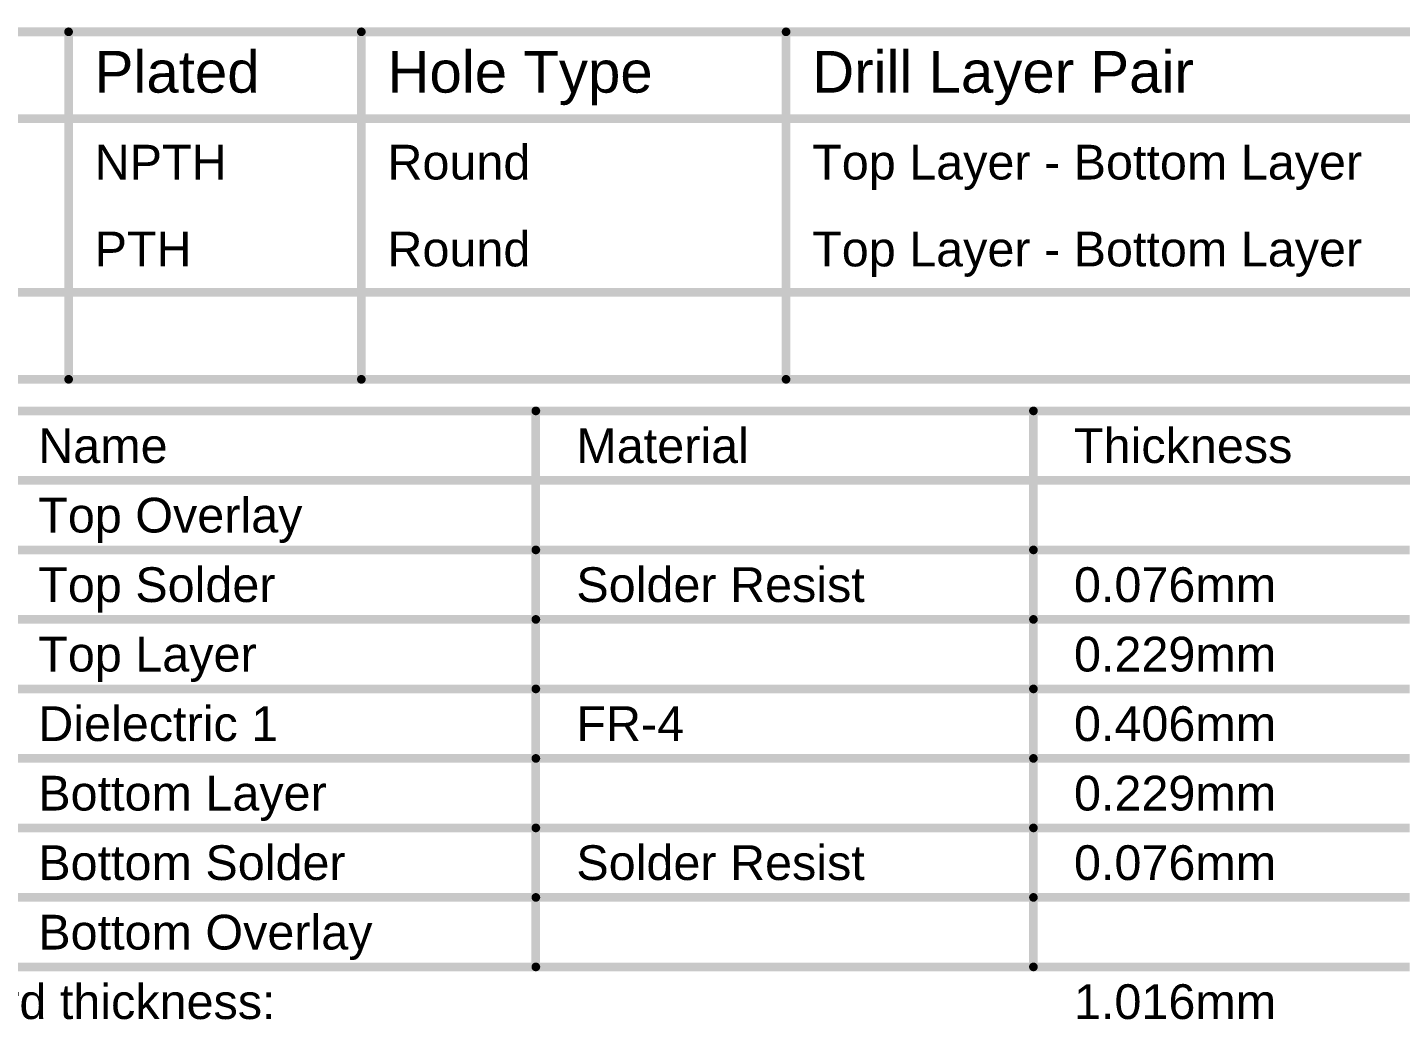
# Model space of a CAD drawing. Header units: millimetres. Extents: x -3.6 to 9.2, y -0.2 to 3.4.
# Drawn here: x -1.493 to 0.879, y 1.725 to 3.438 of the extents above; entities that cross this region are included whole.
import ezdxf

# ---------------------------------------------------------------- set-up
doc = ezdxf.new("R2010")
doc.units = ezdxf.units.MM
doc.header["$MEASUREMENT"] = 0
doc.layers.add('DrillDrawing', color=1, linetype='Continuous')
doc.layers.add('Mechanical3', color=76, linetype='Continuous')
doc.styles.add('Arial', font='', dxfattribs={"height": 0.2})
doc.styles.get('Arial').set_extended_font_data('Arial')

msp = doc.modelspace()

# ---------------------------------------------------------------- linework, layer by layer
at = {"layer": 'DrillDrawing', "const_width": 0.015}
for points in [[(-3.6025, 3.4305), (9.1919, 3.4305)], [(-1.4221, 2.8305), (-1.4221, 3.4305)], [(-0.9162, 2.8305), (-0.9162, 3.4305)], [(-0.1824, 2.8305), (-0.1824, 3.4305)], [(-3.6025, 3.2805), (9.1919, 3.2805)], [(-3.6025, 2.9805), (9.1919, 2.9805)], [(-3.6025, 2.8305), (9.1919, 2.8305)]]:
    msp.add_lwpolyline(points, dxfattribs=at)
at = {"layer": 'DrillDrawing', "const_width": 0.0075}
for points in [[(-1.4258, 3.4305, 1), (-1.4183, 3.4305, 1)], [(-0.92, 3.4305, 1), (-0.9125, 3.4305, 1)], [(-0.1862, 3.4305, 1), (-0.1787, 3.4305, 1)], [(-1.4258, 2.8305, 1), (-1.4183, 2.8305, 1)], [(-0.92, 2.8305, 1), (-0.9125, 2.8305, 1)], [(-0.1862, 2.8305, 1), (-0.1787, 2.8305, 1)]]:
    msp.add_lwpolyline(points, format="xyb", close=True, dxfattribs=at)
at = {"layer": 'Mechanical3', "const_width": 0.015}
for points in [[(-1.9544, 2.776), (2.5844, 2.776)], [(-0.6148, 1.816), (-0.6148, 2.776)], [(0.245, 1.816), (0.245, 2.776)], [(-1.9544, 2.656), (2.5844, 2.656)], [(-1.5445, 2.536), (-0.6148, 2.536)], [(-0.6148, 2.536), (0.245, 2.536)], [(0.245, 2.536), (0.8948, 2.536)], [(-1.5445, 2.416), (-0.6148, 2.416)], [(-0.6148, 2.416), (0.245, 2.416)], [(0.245, 2.416), (0.8948, 2.416)], [(-1.5445, 2.296), (-0.6148, 2.296)], [(-0.6148, 2.296), (0.245, 2.296)], [(0.245, 2.296), (0.8948, 2.296)], [(-1.5445, 2.176), (-0.6148, 2.176)], [(-0.6148, 2.176), (0.245, 2.176)], [(0.245, 2.176), (0.8948, 2.176)], [(-1.5445, 2.056), (-0.6148, 2.056)], [(-0.6148, 2.056), (0.245, 2.056)], [(0.245, 2.056), (0.8948, 2.056)], [(-1.5445, 1.936), (-0.6148, 1.936)], [(-0.6148, 1.936), (0.245, 1.936)], [(0.245, 1.936), (0.8948, 1.936)], [(-1.5445, 1.816), (-0.6148, 1.816)], [(-0.6148, 1.816), (0.245, 1.816)], [(0.245, 1.816), (0.8948, 1.816)]]:
    msp.add_lwpolyline(points, dxfattribs=at)
at = {"layer": 'Mechanical3', "const_width": 0.0075}
for points in [[(-0.6185, 2.776, 1), (-0.611, 2.776, 1)], [(0.2412, 2.776, 1), (0.2487, 2.776, 1)], [(-0.6185, 2.536, 1), (-0.611, 2.536, 1)], [(-0.6185, 2.536, 1), (-0.611, 2.536, 1)], [(0.2412, 2.536, 1), (0.2487, 2.536, 1)], [(0.2412, 2.536, 1), (0.2487, 2.536, 1)], [(-0.6185, 2.416, 1), (-0.611, 2.416, 1)], [(-0.6185, 2.416, 1), (-0.611, 2.416, 1)], [(0.2412, 2.416, 1), (0.2487, 2.416, 1)], [(0.2412, 2.416, 1), (0.2487, 2.416, 1)], [(-0.6185, 2.296, 1), (-0.611, 2.296, 1)], [(-0.6185, 2.296, 1), (-0.611, 2.296, 1)], [(0.2412, 2.296, 1), (0.2487, 2.296, 1)], [(0.2412, 2.296, 1), (0.2487, 2.296, 1)], [(-0.6185, 2.176, 1), (-0.611, 2.176, 1)], [(-0.6185, 2.176, 1), (-0.611, 2.176, 1)], [(0.2412, 2.176, 1), (0.2487, 2.176, 1)], [(0.2412, 2.176, 1), (0.2487, 2.176, 1)], [(-0.6185, 2.056, 1), (-0.611, 2.056, 1)], [(-0.6185, 2.056, 1), (-0.611, 2.056, 1)], [(0.2412, 2.056, 1), (0.2487, 2.056, 1)], [(0.2412, 2.056, 1), (0.2487, 2.056, 1)], [(-0.6185, 1.936, 1), (-0.611, 1.936, 1)], [(-0.6185, 1.936, 1), (-0.611, 1.936, 1)], [(0.2412, 1.936, 1), (0.2487, 1.936, 1)], [(0.2412, 1.936, 1), (0.2487, 1.936, 1)], [(-0.6185, 1.816, 1), (-0.611, 1.816, 1)], [(-0.6185, 1.816, 1), (-0.611, 1.816, 1)], [(-0.6185, 1.816, 1), (-0.611, 1.816, 1)], [(0.2412, 1.816, 1), (0.2487, 1.816, 1)], [(0.2412, 1.816, 1), (0.2487, 1.816, 1)], [(0.2412, 1.816, 1), (0.2487, 1.816, 1)]]:
    msp.add_lwpolyline(points, format="xyb", close=True, dxfattribs=at)

# ---------------------------------------------------------------- texts
at = {"layer": 'DrillDrawing', "style": 'Arial'}
for s, height, p in [('Plated', 0.072, (-1.3771, 3.3255)), ('Hole Type', 0.072, (-0.8712, 3.3255)), ('Drill Layer Pair', 0.072, (-0.1374, 3.3255)), ('NPTH', 0.06, (-1.3771, 3.1755)), ('Round', 0.06, (-0.8712, 3.1755)), ('Top Layer - Bottom Layer', 0.06, (-0.1374, 3.1755)), ('PTH', 0.06, (-1.3771, 3.0255)), ('Round', 0.06, (-0.8712, 3.0255)), ('Top Layer - Bottom Layer', 0.06, (-0.1374, 3.0255))]:
    msp.add_text(s, height=height, dxfattribs=at).set_placement(p)
at = {"layer": 'Mechanical3', "style": 'Arial'}
for s, p in [('Name', (-1.4745, 2.686)), ('Material', (-0.5448, 2.686)), ('Thickness', (0.315, 2.686)), ('Top Overlay', (-1.4745, 2.566)), ('Top Solder', (-1.4745, 2.446)), ('Solder Resist', (-0.5448, 2.446)), ('0.076mm', (0.315, 2.446)), ('Top Layer', (-1.4745, 2.326)), ('0.229mm', (0.315, 2.326)), ('Dielectric 1', (-1.4745, 2.206)), ('FR-4', (-0.5448, 2.206)), ('0.406mm', (0.315, 2.206)), ('Bottom Layer', (-1.4745, 2.086)), ('0.229mm', (0.315, 2.086)), ('Bottom Solder', (-1.4745, 1.966)), ('Solder Resist', (-0.5448, 1.966)), ('0.076mm', (0.315, 1.966)), ('Bottom Overlay', (-1.4745, 1.846)), ('Total board thickness:', (-1.8844, 1.726)), ('1.016mm', (0.315, 1.726))]:
    msp.add_text(s, height=0.06, dxfattribs=at).set_placement(p)

doc.saveas('drawing.dxf')
